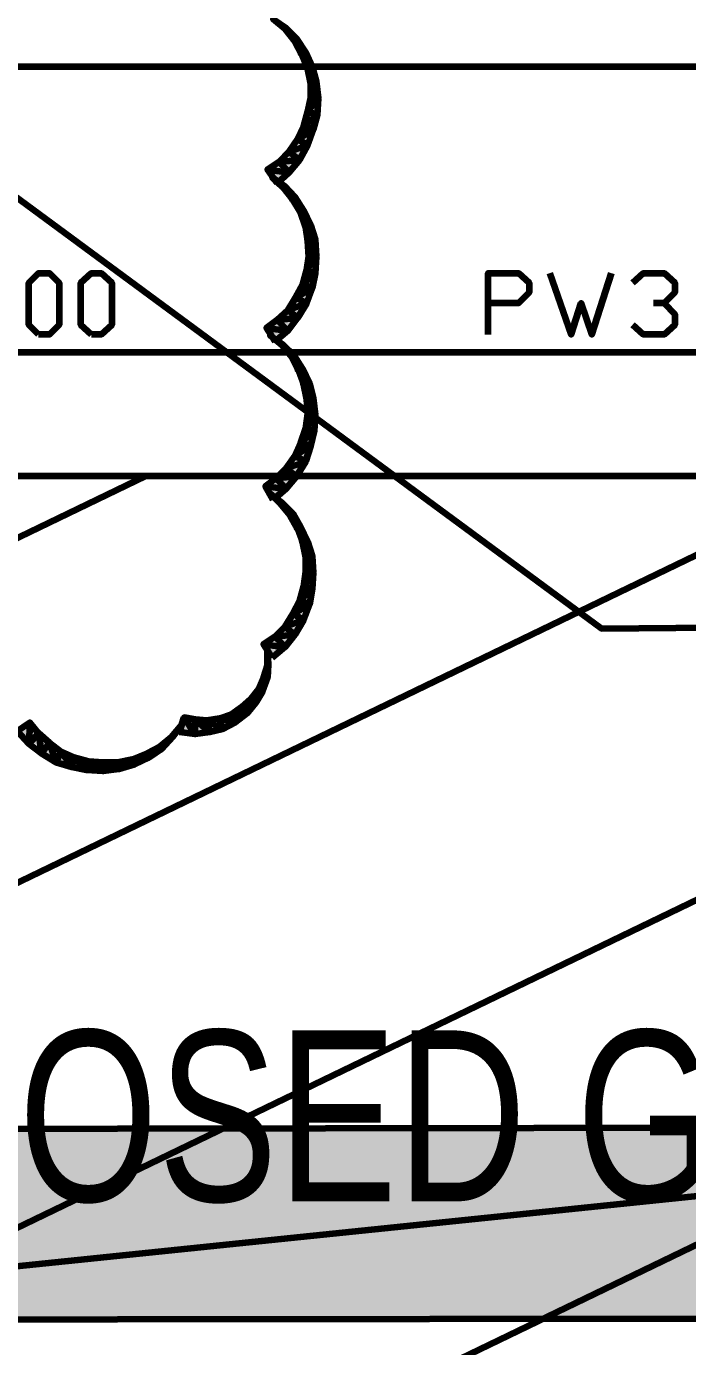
# Model space of a CAD drawing. Header units: inches. Extents: x 13 to 428, y 9 to 297.
# Drawn here: x 244.59 to 265.09, y 170.52 to 211.47 of the extents above; entities that cross this region are included whole.
import ezdxf

# ---------------------------------------------------------------- set-up
doc = ezdxf.new("R2010")
doc.units = ezdxf.units.IN
doc.header["$MEASUREMENT"] = 0
for name, color, linetype, lineweight in [('H', 7, 'CONTINUOUS', 100), ('P', 250, 'CONTINUOUS', 100), ('Text', 250, 'CONTINUOUS', 100)]:
    doc.layers.add(name, color=color, linetype=linetype, lineweight=lineweight)
doc.styles.get("Standard").update_dxf_attribs({"font": 'txt', "width": 0.75})

msp = doc.modelspace()

# ---------------------------------------------------------------- hatches: boundary and pattern name
at = {"layer": 'H', "linetype": 'Continuous'}
for points in [[(252.364, 206.606), (252.061, 207.03), (252.727, 206.939), (252.364, 206.606), (252.061, 207.03), (252.727, 206.939), (252.424, 207.273), (252.061, 207.03), (252.364, 206.606), (252.727, 206.939), (252.424, 207.273), (253.061, 207.333), (252.727, 206.939), (252.364, 206.606), (252.424, 207.273), (253.061, 207.333), (252.727, 207.576), (252.424, 207.273), (252.364, 206.606), (253.061, 207.333), (252.727, 207.576), (253.303, 207.788), (253.061, 207.333), (252.364, 206.606), (252.727, 207.576), (253.303, 207.788), (253, 207.97), (252.727, 207.576), (252.364, 206.606), (253.303, 207.788), (253, 207.97), (253.485, 208.273), (253.303, 207.788), (252.364, 206.606), (253, 207.97), (253.485, 208.273), (253.182, 208.364), (253, 207.97), (252.364, 206.606), (253.485, 208.273), (253.182, 208.364), (253.606, 208.727), (253.485, 208.273), (252.364, 206.606), (253.182, 208.364), (253.606, 208.727), (253.303, 208.818), (253.182, 208.364), (252.364, 206.606), (253.606, 208.727), (253.303, 208.818), (253.636, 209.242), (253.606, 208.727), (252.364, 206.606), (253.303, 208.818), (253.636, 209.242), (253.394, 209.242), (253.303, 208.818), (252.364, 206.606), (253.636, 209.242), (253.394, 209.242), (253.576, 209.758), (253.636, 209.242), (252.364, 206.606), (253.394, 209.242), (253.576, 209.758), (253.394, 209.697), (253.394, 209.242), (252.364, 206.606), (253.576, 209.758), (253.394, 209.697), (253.455, 210.212), (253.576, 209.758), (252.364, 206.606), (253.394, 209.697), (253.455, 210.212), (253.303, 210.152), (253.394, 209.697), (252.364, 206.606), (253.455, 210.212), (253.303, 210.152), (253.242, 210.667), (253.455, 210.212), (252.364, 206.606), (253.303, 210.152), (253.242, 210.667), (253.121, 210.606), (253.303, 210.152), (252.364, 206.606), (253.242, 210.667), (253.121, 210.606), (252.97, 211.091), (253.242, 210.667), (252.364, 206.606), (253.121, 210.606), (252.97, 211.091), (252.909, 211), (253.121, 210.606), (252.364, 206.606), (252.97, 211.091), (252.909, 211), (252.636, 211.424), (252.97, 211.091), (252.364, 206.606), (252.909, 211), (252.636, 211.424), (252.606, 211.394), (252.909, 211), (252.364, 206.606), (252.636, 211.424), (252.606, 211.394), (252.242, 211.697), (252.636, 211.424)], [(252.303, 201.697), (252.03, 202.121), (252.697, 202.03), (252.303, 201.697), (252.03, 202.121), (252.697, 202.03), (252.364, 202.364), (252.03, 202.121), (252.303, 201.697), (252.697, 202.03), (252.364, 202.364), (253, 202.424), (252.697, 202.03), (252.303, 201.697), (252.364, 202.364), (253, 202.424), (252.697, 202.667), (252.364, 202.364), (252.303, 201.697), (253, 202.424), (252.697, 202.667), (253.273, 202.879), (253, 202.424), (252.303, 201.697), (252.697, 202.667), (253.273, 202.879), (252.939, 203.061), (252.697, 202.667), (252.303, 201.697), (253.273, 202.879), (252.939, 203.061), (253.455, 203.364), (253.273, 202.879), (252.303, 201.697), (252.939, 203.061), (253.455, 203.364), (253.152, 203.455), (252.939, 203.061), (252.303, 201.697), (253.455, 203.364), (253.152, 203.455), (253.545, 203.818), (253.455, 203.364), (252.303, 201.697), (253.152, 203.455), (253.545, 203.818), (253.273, 203.909), (253.152, 203.455), (252.303, 201.697), (253.545, 203.818), (253.273, 203.909), (253.576, 204.333), (253.545, 203.818), (252.303, 201.697), (253.273, 203.909), (253.576, 204.333), (253.333, 204.333), (253.273, 203.909), (252.303, 201.697), (253.576, 204.333), (253.333, 204.333), (253.545, 204.848), (253.576, 204.333), (252.303, 201.697), (253.333, 204.333), (253.545, 204.848), (253.303, 204.818), (253.333, 204.333), (252.303, 201.697), (253.545, 204.848), (253.303, 204.818), (253.394, 205.303), (253.545, 204.848), (252.303, 201.697), (253.303, 204.818), (253.394, 205.303), (253.242, 205.242), (253.303, 204.818), (252.303, 201.697), (253.394, 205.303), (253.242, 205.242), (253.182, 205.758), (253.394, 205.303), (252.303, 201.697), (253.242, 205.242), (253.182, 205.758), (253.091, 205.697), (253.242, 205.242), (252.303, 201.697), (253.182, 205.758), (253.091, 205.697), (252.909, 206.182), (253.182, 205.758), (252.303, 201.697), (253.091, 205.697), (252.909, 206.182), (252.848, 206.091), (253.091, 205.697), (252.303, 201.697), (252.909, 206.182), (252.848, 206.091), (252.606, 206.515), (252.909, 206.182), (252.303, 201.697), (252.848, 206.091), (252.606, 206.515), (252.545, 206.485), (252.848, 206.091), (252.303, 201.697), (252.606, 206.515), (252.545, 206.485), (252.212, 206.788), (252.606, 206.515)], [(252.242, 196.788), (252, 197.212), (252.636, 197.121), (252.242, 196.788), (252, 197.212), (252.636, 197.121), (252.333, 197.455), (252, 197.212), (252.242, 196.788), (252.636, 197.121), (252.333, 197.455), (252.97, 197.515), (252.636, 197.121), (252.242, 196.788), (252.333, 197.455), (252.97, 197.515), (252.636, 197.758), (252.333, 197.455), (252.242, 196.788), (252.97, 197.515), (252.636, 197.758), (253.242, 197.97), (252.97, 197.515), (252.242, 196.788), (252.636, 197.758), (253.242, 197.97), (252.909, 198.152), (252.636, 197.758), (252.242, 196.788), (253.242, 197.97), (252.909, 198.152), (253.394, 198.455), (253.242, 197.97), (252.242, 196.788), (252.909, 198.152), (253.394, 198.455), (253.091, 198.545), (252.909, 198.152), (252.242, 196.788), (253.394, 198.455), (253.091, 198.545), (253.515, 198.939), (253.394, 198.455), (252.242, 196.788), (253.091, 198.545), (253.515, 198.939), (253.242, 199), (253.091, 198.545), (252.242, 196.788), (253.515, 198.939), (253.242, 199), (253.545, 199.424), (253.515, 198.939), (252.242, 196.788), (253.242, 199), (253.545, 199.424), (253.303, 199.455), (253.242, 199), (252.242, 196.788), (253.545, 199.424), (253.303, 199.455), (253.485, 199.939), (253.545, 199.424), (252.242, 196.788), (253.303, 199.455), (253.485, 199.939), (253.273, 199.909), (253.303, 199.455), (252.242, 196.788), (253.485, 199.939), (253.273, 199.909), (253.364, 200.394), (253.485, 199.939), (252.242, 196.788), (253.273, 199.909), (253.364, 200.394), (253.182, 200.364), (253.273, 199.909), (252.242, 196.788), (253.364, 200.394), (253.182, 200.364), (253.152, 200.848), (253.364, 200.394), (252.242, 196.788), (253.182, 200.364), (253.152, 200.848), (253.03, 200.788), (253.182, 200.364), (252.242, 196.788), (253.152, 200.848), (253.03, 200.788), (252.879, 201.273), (253.152, 200.848), (252.242, 196.788), (253.03, 200.788), (252.879, 201.273), (252.818, 201.212), (253.03, 200.788), (252.242, 196.788), (252.879, 201.273), (252.818, 201.212), (252.545, 201.606), (252.879, 201.273), (252.242, 196.788), (252.818, 201.212), (252.545, 201.606), (252.515, 201.576), (252.818, 201.212), (252.242, 196.788), (252.545, 201.606), (252.515, 201.576), (252.152, 201.879), (252.545, 201.606)], [(252.212, 191.879), (251.939, 192.303), (252.606, 192.212), (252.212, 191.879), (251.939, 192.303), (252.606, 192.212), (252.303, 192.545), (251.939, 192.303), (252.212, 191.879), (252.606, 192.212), (252.303, 192.545), (252.909, 192.606), (252.606, 192.212), (252.212, 191.879), (252.303, 192.545), (252.909, 192.606), (252.606, 192.848), (252.303, 192.545), (252.212, 191.879), (252.909, 192.606), (252.606, 192.848), (253.182, 193.061), (252.909, 192.606), (252.212, 191.879), (252.606, 192.848), (253.182, 193.061), (252.848, 193.242), (252.606, 192.848), (252.212, 191.879), (253.182, 193.061), (252.848, 193.242), (253.364, 193.545), (253.182, 193.061), (252.212, 191.879), (252.848, 193.242), (253.364, 193.545), (253.061, 193.636), (252.848, 193.242), (252.212, 191.879), (253.364, 193.545), (253.061, 193.636), (253.455, 194.03), (253.364, 193.545), (252.212, 191.879), (253.061, 193.636), (253.455, 194.03), (253.182, 194.091), (253.061, 193.636), (252.212, 191.879), (253.455, 194.03), (253.182, 194.091), (253.485, 194.515), (253.455, 194.03), (252.212, 191.879), (253.182, 194.091), (253.485, 194.515), (253.242, 194.545), (253.182, 194.091), (252.212, 191.879), (253.485, 194.515), (253.242, 194.545), (253.455, 195.03), (253.485, 194.515), (252.212, 191.879), (253.242, 194.545), (253.455, 195.03), (253.242, 195), (253.242, 194.545), (252.212, 191.879), (253.455, 195.03), (253.242, 195), (253.303, 195.485), (253.455, 195.03), (252.212, 191.879), (253.242, 195), (253.303, 195.485), (253.152, 195.455), (253.242, 195), (252.212, 191.879), (253.303, 195.485), (253.152, 195.455), (253.091, 195.939), (253.303, 195.485), (252.212, 191.879), (253.152, 195.455), (253.091, 195.939), (253, 195.879), (253.152, 195.455), (252.212, 191.879), (253.091, 195.939), (253, 195.879), (252.848, 196.364), (253.091, 195.939), (252.212, 191.879), (253, 195.879), (252.848, 196.364), (252.758, 196.303), (253, 195.879), (252.212, 191.879), (252.848, 196.364), (252.758, 196.303), (252.515, 196.697), (252.848, 196.364), (252.212, 191.879), (252.758, 196.303), (252.515, 196.697), (252.455, 196.667), (252.758, 196.303), (252.212, 191.879), (252.515, 196.697), (252.455, 196.667), (252.121, 197), (252.515, 196.697)], [(249.333, 189.576), (249.485, 190.03), (249.818, 189.515), (249.333, 189.576), (249.485, 190.03), (249.818, 189.515), (249.818, 189.97), (249.485, 190.03), (249.333, 189.576), (249.818, 189.515), (249.818, 189.97), (250.273, 189.576), (249.818, 189.515), (249.333, 189.576), (249.818, 189.97), (250.273, 189.576), (250.182, 189.939), (249.818, 189.97), (249.333, 189.576), (250.273, 189.576), (250.182, 189.939), (250.667, 189.667), (250.273, 189.576), (249.333, 189.576), (250.182, 189.939), (250.667, 189.667), (250.576, 190), (250.182, 189.939), (249.333, 189.576), (250.667, 189.667), (250.576, 190), (251.061, 189.879), (250.667, 189.667), (249.333, 189.576), (250.576, 190), (251.061, 189.879), (250.939, 190.121), (250.576, 190), (249.333, 189.576), (251.061, 189.879), (250.939, 190.121), (251.424, 190.152), (251.061, 189.879), (249.333, 189.576), (250.939, 190.121), (251.424, 190.152), (251.273, 190.364), (250.939, 190.121), (249.333, 189.576), (251.424, 190.152), (251.273, 190.364), (251.697, 190.485), (251.424, 190.152), (249.333, 189.576), (251.273, 190.364), (251.697, 190.485), (251.545, 190.606), (251.273, 190.364), (249.333, 189.576), (251.697, 190.485), (251.545, 190.606), (251.909, 190.848), (251.697, 190.485), (249.333, 189.576), (251.545, 190.606), (251.909, 190.848), (251.788, 190.909), (251.545, 190.606), (249.333, 189.576), (251.909, 190.848), (251.788, 190.909), (252.061, 191.273), (251.909, 190.848), (249.333, 189.576), (251.788, 190.909), (252.061, 191.273), (251.939, 191.273), (251.788, 190.909), (249.333, 189.576), (252.061, 191.273), (251.939, 191.273), (252.091, 191.667), (252.061, 191.273), (249.333, 189.576), (251.939, 191.273), (252.091, 191.667), (252.061, 191.667), (251.939, 191.273), (249.333, 189.576), (252.091, 191.667), (252.061, 191.667), (252.061, 192.091), (252.091, 191.667)], [(244.303, 189.606), (244.697, 189.879), (244.667, 189.212), (244.303, 189.606), (244.697, 189.879), (244.667, 189.212), (244.97, 189.545), (244.697, 189.879), (244.303, 189.606), (244.667, 189.212), (244.97, 189.545), (245.061, 188.909), (244.667, 189.212), (244.303, 189.606), (244.97, 189.545), (245.061, 188.909), (245.303, 189.242), (244.97, 189.545), (244.303, 189.606), (245.061, 188.909), (245.303, 189.242), (245.515, 188.636), (245.061, 188.909), (244.303, 189.606), (245.303, 189.242), (245.515, 188.636), (245.667, 188.97), (245.303, 189.242), (244.303, 189.606), (245.515, 188.636), (245.667, 188.97), (246, 188.485), (245.515, 188.636), (244.303, 189.606), (245.667, 188.97), (246, 188.485), (246.061, 188.788), (245.667, 188.97), (244.303, 189.606), (246, 188.485), (246.061, 188.788), (246.455, 188.394), (246, 188.485), (244.303, 189.606), (246.061, 188.788), (246.455, 188.394), (246.515, 188.667), (246.061, 188.788), (244.303, 189.606), (246.455, 188.394), (246.515, 188.667), (246.97, 188.364), (246.455, 188.394), (244.303, 189.606), (246.515, 188.667), (246.97, 188.364), (246.97, 188.636), (246.515, 188.667), (244.303, 189.606), (246.97, 188.364), (246.97, 188.636), (247.455, 188.424), (246.97, 188.364), (244.303, 189.606), (246.97, 188.636), (247.455, 188.424), (247.424, 188.636), (246.97, 188.636), (244.303, 189.606), (247.455, 188.424), (247.424, 188.636), (247.939, 188.576), (247.455, 188.424), (244.303, 189.606), (247.424, 188.636), (247.939, 188.576), (247.879, 188.727), (247.424, 188.636), (244.303, 189.606), (247.939, 188.576), (247.879, 188.727), (248.394, 188.788), (247.939, 188.576), (244.303, 189.606), (247.879, 188.727), (248.394, 188.788), (248.333, 188.909), (247.879, 188.727), (244.303, 189.606), (248.394, 188.788), (248.333, 188.909), (248.788, 189.061), (248.394, 188.788), (244.303, 189.606), (248.333, 188.909), (248.788, 189.061), (248.727, 189.121), (248.333, 188.909), (244.303, 189.606), (248.788, 189.061), (248.727, 189.121), (249.121, 189.424), (248.788, 189.061), (244.303, 189.606), (248.727, 189.121), (249.121, 189.424), (249.091, 189.424), (248.727, 189.121), (244.303, 189.606), (249.121, 189.424), (249.091, 189.424), (249.424, 189.818), (249.121, 189.424)], [(228.061, 171.333), (286.121, 177.333), (228.061, 177.242), (228.061, 171.333), (286.121, 177.333), (286.121, 171.394)]]:
    msp.add_hatch(color=0, dxfattribs=at).paths.add_polyline_path(points)

# ---------------------------------------------------------------- linework, layer by layer
at = {"layer": 'P', "color": 0, "linetype": 'Continuous'}
for points in [[(252.636, 211.424), (252.606, 211.394), (252.242, 211.697), (252.636, 211.424)], [(252.909, 211), (252.636, 211.424), (252.606, 211.394), (252.909, 211)], [(252.97, 211.091), (252.909, 211), (252.636, 211.424), (252.97, 211.091)], [(253.121, 210.606), (252.97, 211.091), (252.909, 211), (253.121, 210.606)], [(253.242, 210.667), (253.121, 210.606), (252.97, 211.091), (253.242, 210.667)], [(253.303, 210.152), (253.242, 210.667), (253.121, 210.606), (253.303, 210.152)], [(253.455, 210.212), (253.303, 210.152), (253.242, 210.667), (253.455, 210.212)], [(253.394, 209.697), (253.455, 210.212), (253.303, 210.152), (253.394, 209.697)], [(253.576, 209.758), (253.394, 209.697), (253.455, 210.212), (253.576, 209.758)], [(253.636, 209.242), (253.394, 209.242), (253.576, 209.758), (253.636, 209.242)], [(253.394, 209.242), (253.576, 209.758), (253.394, 209.697), (253.394, 209.242)], [(253.606, 208.727), (253.303, 208.818), (253.636, 209.242), (253.606, 208.727)], [(253.303, 208.818), (253.636, 209.242), (253.394, 209.242), (253.303, 208.818)], [(253.182, 208.364), (253.606, 208.727), (253.303, 208.818), (253.182, 208.364)], [(253.485, 208.273), (253.182, 208.364), (253.606, 208.727), (253.485, 208.273)], [(253, 207.97), (253.485, 208.273), (253.182, 208.364), (253, 207.97)], [(253.303, 207.788), (253, 207.97), (253.485, 208.273), (253.303, 207.788)], [(252.727, 207.576), (253.303, 207.788), (253, 207.97), (252.727, 207.576)], [(253.061, 207.333), (252.727, 207.576), (253.303, 207.788), (253.061, 207.333)], [(252.061, 207.03), (252.727, 206.939), (252.424, 207.273), (252.061, 207.03)], [(252.424, 207.273), (253.061, 207.333), (252.727, 207.576), (252.424, 207.273)], [(252.727, 206.939), (252.424, 207.273), (253.061, 207.333), (252.727, 206.939)], [(252.364, 206.606), (252.061, 207.03), (252.727, 206.939), (252.364, 206.606)], [(252.606, 206.515), (252.545, 206.485), (252.212, 206.788), (252.606, 206.515)], [(252.848, 206.091), (252.606, 206.515), (252.545, 206.485), (252.848, 206.091)], [(252.909, 206.182), (252.848, 206.091), (252.606, 206.515), (252.909, 206.182)], [(244.182, 206.242), (262.424, 192.788), (265.879, 192.818)], [(253.091, 205.697), (252.909, 206.182), (252.848, 206.091), (253.091, 205.697)], [(253.182, 205.758), (253.091, 205.697), (252.909, 206.182), (253.182, 205.758)], [(253.242, 205.242), (253.182, 205.758), (253.091, 205.697), (253.242, 205.242)], [(253.394, 205.303), (253.242, 205.242), (253.182, 205.758), (253.394, 205.303)], [(253.303, 204.818), (253.394, 205.303), (253.242, 205.242), (253.303, 204.818)], [(253.545, 204.848), (253.303, 204.818), (253.394, 205.303), (253.545, 204.848)], [(253.333, 204.333), (253.545, 204.848), (253.303, 204.818), (253.333, 204.333)], [(253.576, 204.333), (253.333, 204.333), (253.545, 204.848), (253.576, 204.333)], [(253.545, 203.818), (253.273, 203.909), (253.576, 204.333), (253.545, 203.818)], [(253.273, 203.909), (253.576, 204.333), (253.333, 204.333), (253.273, 203.909)], [(253.152, 203.455), (253.545, 203.818), (253.273, 203.909), (253.152, 203.455)], [(253.455, 203.364), (253.152, 203.455), (253.545, 203.818), (253.455, 203.364)], [(252.939, 203.061), (253.455, 203.364), (253.152, 203.455), (252.939, 203.061)], [(253.273, 202.879), (252.939, 203.061), (253.455, 203.364), (253.273, 202.879)], [(252.697, 202.667), (253.273, 202.879), (252.939, 203.061), (252.697, 202.667)], [(253, 202.424), (252.697, 202.667), (253.273, 202.879), (253, 202.424)], [(252.03, 202.121), (252.697, 202.03), (252.364, 202.364), (252.03, 202.121)], [(252.364, 202.364), (253, 202.424), (252.697, 202.667), (252.364, 202.364)], [(252.697, 202.03), (252.364, 202.364), (253, 202.424), (252.697, 202.03)], [(252.303, 201.697), (252.03, 202.121), (252.697, 202.03), (252.303, 201.697)], [(252.545, 201.606), (252.515, 201.576), (252.152, 201.879), (252.545, 201.606)], [(252.818, 201.212), (252.545, 201.606), (252.515, 201.576), (252.818, 201.212)], [(252.879, 201.273), (252.818, 201.212), (252.545, 201.606), (252.879, 201.273)], [(253.03, 200.788), (252.879, 201.273), (252.818, 201.212), (253.03, 200.788)], [(253.152, 200.848), (253.03, 200.788), (252.879, 201.273), (253.152, 200.848)], [(253.182, 200.364), (253.152, 200.848), (253.03, 200.788), (253.182, 200.364)], [(253.364, 200.394), (253.182, 200.364), (253.152, 200.848), (253.364, 200.394)], [(253.273, 199.909), (253.364, 200.394), (253.182, 200.364), (253.273, 199.909)], [(253.485, 199.939), (253.273, 199.909), (253.364, 200.394), (253.485, 199.939)], [(253.303, 199.455), (253.485, 199.939), (253.273, 199.909), (253.303, 199.455)], [(253.545, 199.424), (253.303, 199.455), (253.485, 199.939), (253.545, 199.424)], [(253.242, 199), (253.545, 199.424), (253.303, 199.455), (253.242, 199)], [(253.515, 198.939), (253.242, 199), (253.545, 199.424), (253.515, 198.939)], [(253.091, 198.545), (253.515, 198.939), (253.242, 199), (253.091, 198.545)], [(253.394, 198.455), (253.091, 198.545), (253.515, 198.939), (253.394, 198.455)], [(252.909, 198.152), (253.394, 198.455), (253.091, 198.545), (252.909, 198.152)], [(253.242, 197.97), (252.909, 198.152), (253.394, 198.455), (253.242, 197.97)], [(252.636, 197.758), (253.242, 197.97), (252.909, 198.152), (252.636, 197.758)], [(252.97, 197.515), (252.636, 197.758), (253.242, 197.97), (252.97, 197.515)], [(345.727, 197.515), (30.848, 197.515)], [(88.061, 120.152), (248.273, 197.515)], [(110.212, 120.152), (270.424, 197.515)], [(132.364, 120.152), (292.576, 197.515)], [(154.515, 120.152), (314.727, 197.515)], [(252, 197.212), (252.636, 197.121), (252.333, 197.455), (252, 197.212)], [(252.333, 197.455), (252.97, 197.515), (252.636, 197.758), (252.333, 197.455)], [(252.636, 197.121), (252.333, 197.455), (252.97, 197.515), (252.636, 197.121)], [(252.242, 196.788), (252, 197.212), (252.636, 197.121), (252.242, 196.788)], [(252.515, 196.697), (252.455, 196.667), (252.121, 197), (252.515, 196.697)], [(252.758, 196.303), (252.515, 196.697), (252.455, 196.667), (252.758, 196.303)], [(252.848, 196.364), (252.758, 196.303), (252.515, 196.697), (252.848, 196.364)], [(253, 195.879), (252.848, 196.364), (252.758, 196.303), (253, 195.879)], [(253.091, 195.939), (253, 195.879), (252.848, 196.364), (253.091, 195.939)], [(253.152, 195.455), (253.091, 195.939), (253, 195.879), (253.152, 195.455)], [(253.303, 195.485), (253.152, 195.455), (253.091, 195.939), (253.303, 195.485)], [(253.242, 195), (253.303, 195.485), (253.152, 195.455), (253.242, 195)], [(253.455, 195.03), (253.242, 195), (253.303, 195.485), (253.455, 195.03)], [(253.485, 194.515), (253.242, 194.545), (253.455, 195.03), (253.485, 194.515)], [(253.242, 194.545), (253.455, 195.03), (253.242, 195), (253.242, 194.545)], [(253.182, 194.091), (253.485, 194.515), (253.242, 194.545), (253.182, 194.091)], [(253.455, 194.03), (253.182, 194.091), (253.485, 194.515), (253.455, 194.03)], [(253.061, 193.636), (253.455, 194.03), (253.182, 194.091), (253.061, 193.636)], [(253.364, 193.545), (253.061, 193.636), (253.455, 194.03), (253.364, 193.545)], [(252.848, 193.242), (253.364, 193.545), (253.061, 193.636), (252.848, 193.242)], [(253.182, 193.061), (252.848, 193.242), (253.364, 193.545), (253.182, 193.061)], [(252.606, 192.848), (253.182, 193.061), (252.848, 193.242), (252.606, 192.848)], [(252.909, 192.606), (252.606, 192.848), (253.182, 193.061), (252.909, 192.606)], [(251.939, 192.303), (252.606, 192.212), (252.303, 192.545), (251.939, 192.303)], [(252.303, 192.545), (252.909, 192.606), (252.606, 192.848), (252.303, 192.545)], [(252.606, 192.212), (252.303, 192.545), (252.909, 192.606), (252.606, 192.212)], [(252.212, 191.879), (251.939, 192.303), (252.606, 192.212), (252.212, 191.879)], [(252.091, 191.667), (252.061, 191.667), (252.061, 192.091), (252.091, 191.667)], [(251.909, 190.848), (251.788, 190.909), (252.061, 191.273), (251.909, 190.848)], [(251.788, 190.909), (252.061, 191.273), (251.939, 191.273), (251.788, 190.909)], [(252.061, 191.273), (251.939, 191.273), (252.091, 191.667), (252.061, 191.273)], [(251.939, 191.273), (252.091, 191.667), (252.061, 191.667), (251.939, 191.273)], [(251.545, 190.606), (251.909, 190.848), (251.788, 190.909), (251.545, 190.606)], [(251.697, 190.485), (251.545, 190.606), (251.909, 190.848), (251.697, 190.485)], [(251.273, 190.364), (251.697, 190.485), (251.545, 190.606), (251.273, 190.364)], [(251.424, 190.152), (251.273, 190.364), (251.697, 190.485), (251.424, 190.152)], [(249.333, 189.576), (249.485, 190.03), (249.818, 189.515), (249.333, 189.576)], [(249.485, 190.03), (249.818, 189.515), (249.818, 189.97), (249.485, 190.03)], [(250.576, 190), (251.061, 189.879), (250.939, 190.121), (250.576, 190)], [(250.939, 190.121), (251.424, 190.152), (251.273, 190.364), (250.939, 190.121)], [(251.061, 189.879), (250.939, 190.121), (251.424, 190.152), (251.061, 189.879)], [(244.303, 189.606), (244.697, 189.879), (244.667, 189.212), (244.303, 189.606)], [(244.697, 189.879), (244.667, 189.212), (244.97, 189.545), (244.697, 189.879)], [(249.121, 189.424), (249.091, 189.424), (249.424, 189.818), (249.121, 189.424)], [(249.818, 189.515), (249.818, 189.97), (250.273, 189.576), (249.818, 189.515)], [(249.818, 189.97), (250.273, 189.576), (250.182, 189.939), (249.818, 189.97)], [(250.182, 189.939), (250.667, 189.667), (250.576, 190), (250.182, 189.939)], [(250.273, 189.576), (250.182, 189.939), (250.667, 189.667), (250.273, 189.576)], [(250.667, 189.667), (250.576, 190), (251.061, 189.879), (250.667, 189.667)], [(244.667, 189.212), (244.97, 189.545), (245.061, 188.909), (244.667, 189.212)], [(244.97, 189.545), (245.061, 188.909), (245.303, 189.242), (244.97, 189.545)], [(245.061, 188.909), (245.303, 189.242), (245.515, 188.636), (245.061, 188.909)], [(245.303, 189.242), (245.515, 188.636), (245.667, 188.97), (245.303, 189.242)], [(248.788, 189.061), (248.727, 189.121), (249.121, 189.424), (248.788, 189.061)], [(248.727, 189.121), (249.121, 189.424), (249.091, 189.424), (248.727, 189.121)], [(245.515, 188.636), (245.667, 188.97), (246, 188.485), (245.515, 188.636)], [(245.667, 188.97), (246, 188.485), (246.061, 188.788), (245.667, 188.97)], [(247.879, 188.727), (248.394, 188.788), (248.333, 188.909), (247.879, 188.727)], [(248.333, 188.909), (248.788, 189.061), (248.727, 189.121), (248.333, 188.909)], [(248.394, 188.788), (248.333, 188.909), (248.788, 189.061), (248.394, 188.788)], [(246, 188.485), (246.061, 188.788), (246.455, 188.394), (246, 188.485)], [(246.061, 188.788), (246.455, 188.394), (246.515, 188.667), (246.061, 188.788)], [(246.455, 188.394), (246.515, 188.667), (246.97, 188.364), (246.455, 188.394)], [(246.515, 188.667), (246.97, 188.364), (246.97, 188.636), (246.515, 188.667)], [(246.97, 188.364), (246.97, 188.636), (247.455, 188.424), (246.97, 188.364)], [(246.97, 188.636), (247.455, 188.424), (247.424, 188.636), (246.97, 188.636)], [(247.424, 188.636), (247.939, 188.576), (247.879, 188.727), (247.424, 188.636)], [(247.455, 188.424), (247.424, 188.636), (247.939, 188.576), (247.455, 188.424)], [(247.939, 188.576), (247.879, 188.727), (248.394, 188.788), (247.939, 188.576)]]:
    msp.add_lwpolyline(points, dxfattribs=at)
at = {"layer": 'P', "color": 253, "linetype": 'Continuous'}
for points in [[(345.727, 210.212), (67.152, 210.212), (30.848, 210.212)], [(260.091, 197.515), (245.667, 197.515)], [(265.879, 197.515), (263, 197.515)]]:
    msp.add_lwpolyline(points, dxfattribs=at)
at = {"layer": 'P', "color": 1, "linetype": 'Continuous'}
for points in [[(244.97, 201.909), (244.667, 202.212), (244.667, 203.515), (244.97, 203.818), (245.303, 203.818), (245.606, 203.515), (245.606, 202.212), (245.303, 201.909), (244.97, 201.909)], [(244.97, 201.909), (244.667, 202.212), (244.667, 203.515), (244.97, 203.818), (245.303, 203.818), (245.606, 203.515), (245.606, 202.212), (245.303, 201.909), (244.97, 201.909)], [(246.606, 201.909), (246.273, 202.212), (246.273, 203.515), (246.606, 203.818), (246.909, 203.818), (247.242, 203.515), (247.242, 202.212), (246.909, 201.909), (246.606, 201.909)], [(246.606, 201.909), (246.273, 202.212), (246.273, 203.515), (246.606, 203.818), (246.909, 203.818), (247.242, 203.515), (247.242, 202.212), (246.909, 201.909), (246.606, 201.909)], [(258.909, 201.909), (258.909, 203.818), (259.848, 203.818), (260.182, 203.515), (260.182, 203.212), (259.848, 202.879), (258.909, 202.879)], [(258.909, 201.909), (258.909, 203.818), (259.848, 203.818), (260.182, 203.515), (260.182, 203.212), (259.848, 202.879), (258.909, 202.879)], [(260.818, 203.818), (261.485, 201.909), (261.788, 202.879), (262.121, 201.909), (262.727, 203.818)], [(260.818, 203.818), (261.485, 201.909), (261.788, 202.879), (262.121, 201.909), (262.727, 203.818)], [(263.394, 203.515), (263.727, 203.818), (264.364, 203.818), (264.697, 203.515), (264.697, 203.212), (264.364, 202.879), (264.03, 202.879)], [(263.394, 203.515), (263.727, 203.818), (264.364, 203.818), (264.697, 203.515), (264.697, 203.212), (264.364, 202.879), (264.03, 202.879)], [(264.364, 202.879), (264.697, 202.545), (264.697, 202.212), (264.364, 201.909), (263.727, 201.909), (263.394, 202.212)], [(264.364, 202.879), (264.697, 202.545), (264.697, 202.212), (264.364, 201.909), (263.727, 201.909), (263.394, 202.212)], [(238.242, 201.364), (244.576, 201.364), (254.242, 201.364), (258.909, 201.364)], [(238.242, 201.364), (244.576, 201.364), (254.242, 201.364), (258.909, 201.364)], [(258.909, 201.364), (274.909, 201.364), (279.576, 201.364)], [(258.909, 201.364), (274.909, 201.364), (279.576, 201.364)]]:
    msp.add_lwpolyline(points, dxfattribs=at)
at = {"layer": 'P', "color": 254, "linetype": 'Continuous'}
for points in [[(228.061, 177.242), (228.061, 171.333), (286.121, 177.333), (228.061, 177.242)], [(228.061, 171.333), (286.121, 177.333), (286.121, 171.394), (228.061, 171.333)]]:
    msp.add_lwpolyline(points, dxfattribs=at)

# ---------------------------------------------------------------- texts
at = {"layer": 'Text', "color": 0, "linetype": 'Continuous', "insert": (228.606, 177.636), "char_height": 5.30303, "width": 91.51515, "attachment_point": 4}
msp.add_mtext('{\\fHelvetica|b0|i0|c1|p15;PROPOSED GAS LINE}', dxfattribs=at)

doc.saveas('drawing.dxf')
